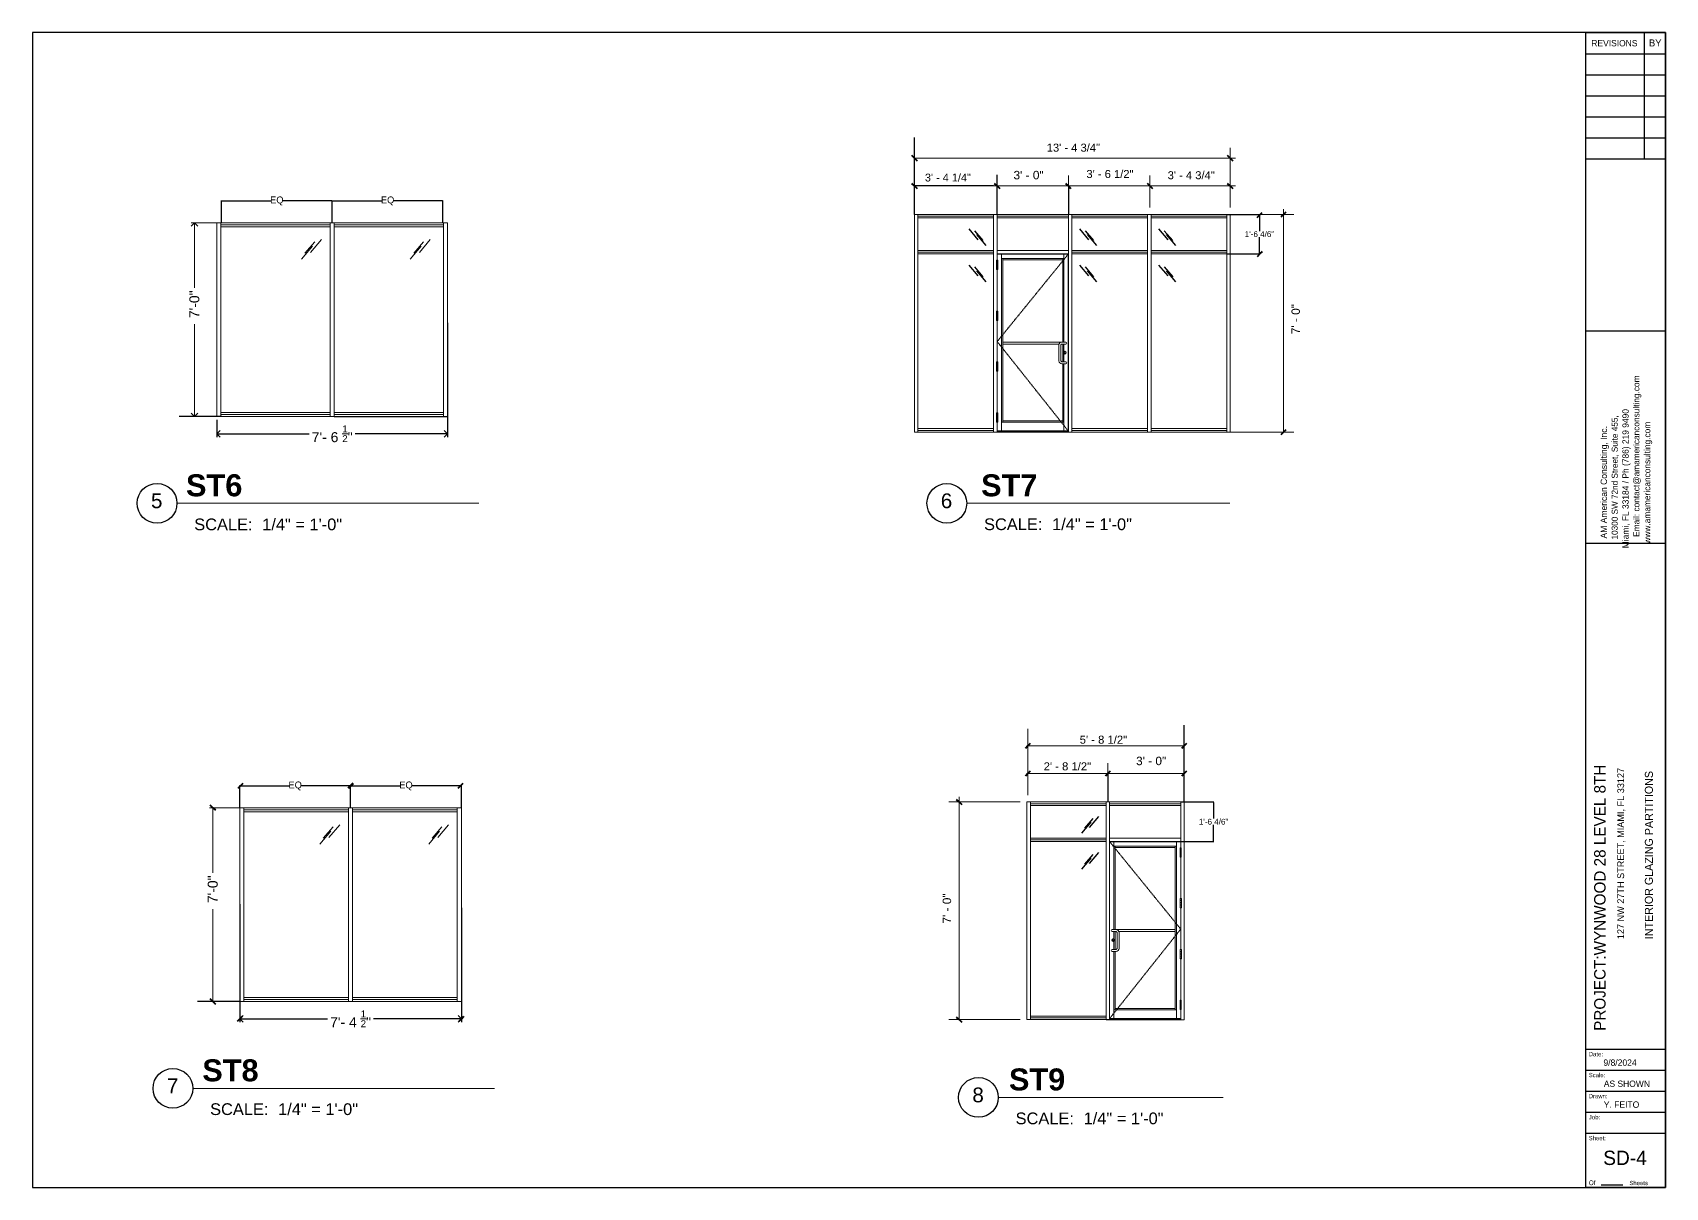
# Model space of a CAD drawing. Header units: inches. Extents: x -6061 to 13621, y -296 to 7483.
# Drawn here: x 4889 to 5596, y 4625 to 5125 of the extents above; entities that cross this region are included whole.
import ezdxf

# ---------------------------------------------------------------- set-up
doc = ezdxf.new("R2010")
doc.units = ezdxf.units.IN
doc.header["$MEASUREMENT"] = 0
doc.linetypes.add('HIDDEN', pattern=[0.375, 0.25, -0.125])
doc.layers.get('0').update_dxf_attribs({"linetype": 'CONTINUOUS'})
doc.layers.get('Defpoints').update_dxf_attribs({"color": 6, "linetype": 'CONTINUOUS', "lineweight": 15})
doc.styles.add('Arial$001H0', font='arial.ttf')
doc.styles.add('Arial$101H0', font='arialbd.ttf')
doc.styles.add('CIDFont+F1$001H0', font='')
doc.styles.add('CIDFont+F2$001H0', font='')
doc.styles.add('stylus', font='arial.ttf')
doc.styles.get('CIDFont+F1$001H0').set_extended_font_data('CIDFont+F1')
doc.styles.get('CIDFont+F2$001H0').set_extended_font_data('CIDFont+F2')
doc.dimstyles.new('_AA -Arch$0', dxfattribs={"dimtxt": 0.08, "dimasz": 0.1, "dimexe": 0.05, "dimexo": 0.1, "dimgap": 0.03, "dimtad": 1, "dimdec": 4, "dimzin": 3, "dimdsep": 46, "dimlunit": 5, "dimtxsty": 'stylus', "dimblk": 'ARCHTICK', "dimcen": 0.084, "dimclrd": 256, "dimclre": 256, "dimclrt": 7, "dimazin": 2, "dimtfac": 0.9, "dimtdec": 4, "dimtmove": 0, "dimatfit": 2, "dimfxl": 0.8, "dimfrac": 1, "dimtzin": 11, "dimarcsym": 0})
doc.dimstyles.get("Standard").update_dxf_attribs({"dimtxt": 0.18, "dimasz": 0.18, "dimexe": 0.18, "dimexo": 0.0625, "dimgap": 0.0625, "dimtad": 0, "dimtih": 1, "dimtoh": 1, "dimdec": 4, "dimzin": 0, "dimdsep": 46, "dimtxsty": 'Standard', "dimcen": 0.09, "dimadec": 0, "dimazin": 0, "dimtfac": 1, "dimtdec": 4, "dimtofl": 0, "dimtmove": 0, "dimatfit": 3, "dimfxl": 1, "dimtolj": 1, "dimtzin": 0, "dimlwd": -1, "dimlwe": -1, "dimarcsym": 0})

# ---------------------------------------------------------------- blocks, each defined once
blk = doc.blocks.new('_Open90')
at = {"color": 0, "linetype": 'ByBlock', "lineweight": -2}
for p, q in [((0, 0), (-1, 0)), ((-0.5, 0.5), (0, 0)), ((0, 0), (-0.5, -0.5))]:
    blk.add_line(p, q, dxfattribs=at)
blk = doc.blocks.new('*D72')
at = {"linetype": 'ByBlock', "lineweight": -2, "transparency": 16777216}
for p, q in [((4978.56, 4747.78), (4978.56, 4696.67)), ((5074.56, 4746.17), (5074.56, 4696.67)), ((4981.44, 4698.11), (5016.62, 4698.11)), ((5071.68, 4698.11), (5036.51, 4698.11))]:
    blk.add_line(p, q, dxfattribs=at)
at = {"layer": 'Defpoints', "color": 0, "transparency": 16777216}
for p in [(4978.56, 4749.22), (5074.56, 4747.61), (5074.56, 4698.11)]:
    blk.add_point(p, dxfattribs=at)
at = {"lineweight": -2, "transparency": 16777216, "xscale": 2.88, "yscale": 2.88, "zscale": 2.88, "rotation": 180}
blk.add_blockref('_Open90', (4978.56, 4698.11), dxfattribs=at)
at = {"lineweight": -2, "transparency": 16777216, "xscale": 2.88, "yscale": 2.88, "zscale": 2.88}
blk.add_blockref('_Open90', (5074.56, 4698.11), dxfattribs=at)
at = {"color": 7, "lineweight": 5, "transparency": 16777216, "insert": (5026.56, 4698.11), "char_height": 4.32, "attachment_point": 5, "style": 'stylus'}
blk.add_mtext('7\'- 4 {\\H0.7x;\\S1/2;}"', dxfattribs=at)
blk = doc.blocks.new('_CLOSEDFILLED')
at = {"color": 0, "lineweight": -2, "true_color": 0x000000}
blk.add_line((-1, 0), (-2, 0), dxfattribs=at)
blk.add_solid([(-1, 0.2), (0, 0), (-1, 0.2), (-1, -0.2)], dxfattribs=at)
blk = doc.blocks.new('*D67')
at = {"color": 0, "transparency": 16777216}
for p, q in [((4978.56, 4789.68), (4978.56, 4799.24)), ((4978.74, 4799.06), (5000, 4799.06)), ((5026.38, 4799.06), (5005.13, 4799.06)), ((5026.56, 4789.68), (5026.56, 4799.24))]:
    blk.add_line(p, q, dxfattribs=at)
at = {"layer": 'Defpoints', "color": 0, "transparency": 16777216}
for p in [(5026.56, 4799.06), (4978.56, 4789.61), (5026.56, 4789.61)]:
    blk.add_point(p, dxfattribs=at)
at = {"color": 0, "transparency": 16777216, "xscale": 0.18, "yscale": 0.18, "zscale": 0.18, "rotation": 180}
blk.add_blockref('_CLOSEDFILLED', (4978.56, 4799.06), dxfattribs=at)
at = {"color": 0, "transparency": 16777216, "xscale": 0.18, "yscale": 0.18, "zscale": 0.18}
blk.add_blockref('_CLOSEDFILLED', (5026.56, 4799.06), dxfattribs=at)
at = {"color": 0, "lineweight": 5, "transparency": 16777216, "insert": (5002.56, 4799.06), "char_height": 3, "attachment_point": 5}
blk.add_mtext('EQ', dxfattribs=at)
blk = doc.blocks.new('*D68')
at = {"color": 0, "transparency": 16777216}
for p, q in [((5026.56, 4789.68), (5026.56, 4799.24)), ((5026.74, 4799.06), (5048, 4799.06)), ((5074.38, 4799.06), (5053.13, 4799.06)), ((5074.56, 4789.68), (5074.56, 4799.24))]:
    blk.add_line(p, q, dxfattribs=at)
at = {"layer": 'Defpoints', "color": 0, "transparency": 16777216}
for p in [(5074.56, 4799.06), (5026.56, 4789.61), (5074.56, 4789.61)]:
    blk.add_point(p, dxfattribs=at)
at = {"color": 0, "transparency": 16777216, "xscale": 0.18, "yscale": 0.18, "zscale": 0.18, "rotation": 180}
blk.add_blockref('_CLOSEDFILLED', (5026.56, 4799.06), dxfattribs=at)
at = {"color": 0, "transparency": 16777216, "xscale": 0.18, "yscale": 0.18, "zscale": 0.18}
blk.add_blockref('_CLOSEDFILLED', (5074.56, 4799.06), dxfattribs=at)
at = {"color": 0, "lineweight": 5, "transparency": 16777216, "insert": (5050.56, 4799.06), "char_height": 3, "attachment_point": 5}
blk.add_mtext('EQ', dxfattribs=at)
blk = doc.blocks.new('*D73')
at = {"linetype": 'ByBlock', "lineweight": -2, "transparency": 16777216}
for p, q in [((5068.6, 4999.69), (5068.6, 4950.19)), ((4968.6, 4957.68), (4968.6, 4950.19)), ((4971.48, 4951.63), (5008.66, 4951.63)), ((5065.72, 4951.63), (5028.55, 4951.63))]:
    blk.add_line(p, q, dxfattribs=at)
at = {"layer": 'Defpoints', "color": 0, "transparency": 16777216}
for p in [(5068.6, 5001.13), (4968.6, 4959.12), (5068.6, 4951.63)]:
    blk.add_point(p, dxfattribs=at)
at = {"lineweight": -2, "transparency": 16777216, "xscale": 2.88, "yscale": 2.88, "zscale": 2.88, "rotation": 180}
blk.add_blockref('_Open90', (4968.6, 4951.63), dxfattribs=at)
at = {"lineweight": -2, "transparency": 16777216, "xscale": 2.88, "yscale": 2.88, "zscale": 2.88}
blk.add_blockref('_Open90', (5068.6, 4951.63), dxfattribs=at)
at = {"color": 7, "lineweight": 5, "transparency": 16777216, "insert": (5018.6, 4951.63), "char_height": 4.32, "attachment_point": 5, "style": 'stylus'}
blk.add_mtext('7\'- 6 {\\H0.7x;\\S1/2;}"', dxfattribs=at)
blk = doc.blocks.new('*D69')
at = {"color": 0, "transparency": 16777216}
for p, q in [((4970.6, 5043.2), (4970.6, 5052.76)), ((4970.78, 5052.58), (4992.04, 5052.58)), ((5018.42, 5052.58), (4997.17, 5052.58)), ((5018.6, 5043.2), (5018.6, 5052.76))]:
    blk.add_line(p, q, dxfattribs=at)
at = {"layer": 'Defpoints', "color": 0, "transparency": 16777216}
for p in [(5018.6, 5052.58), (4970.6, 5043.13), (5018.6, 5043.13)]:
    blk.add_point(p, dxfattribs=at)
at = {"color": 0, "transparency": 16777216, "xscale": 0.18, "yscale": 0.18, "zscale": 0.18, "rotation": 180}
blk.add_blockref('_CLOSEDFILLED', (4970.6, 5052.58), dxfattribs=at)
at = {"color": 0, "transparency": 16777216, "xscale": 0.18, "yscale": 0.18, "zscale": 0.18}
blk.add_blockref('_CLOSEDFILLED', (5018.6, 5052.58), dxfattribs=at)
at = {"color": 0, "lineweight": 5, "transparency": 16777216, "insert": (4994.6, 5052.58), "char_height": 3, "attachment_point": 5}
blk.add_mtext('EQ', dxfattribs=at)
blk = doc.blocks.new('*D70')
at = {"color": 0, "transparency": 16777216}
for p, q in [((5018.6, 5043.2), (5018.6, 5052.76)), ((5018.78, 5052.58), (5040.04, 5052.58)), ((5066.42, 5052.58), (5045.17, 5052.58)), ((5066.6, 5043.2), (5066.6, 5052.76))]:
    blk.add_line(p, q, dxfattribs=at)
at = {"layer": 'Defpoints', "color": 0, "transparency": 16777216}
for p in [(5066.6, 5052.58), (5018.6, 5043.13), (5066.6, 5043.13)]:
    blk.add_point(p, dxfattribs=at)
at = {"color": 0, "transparency": 16777216, "xscale": 0.18, "yscale": 0.18, "zscale": 0.18, "rotation": 180}
blk.add_blockref('_CLOSEDFILLED', (5018.6, 5052.58), dxfattribs=at)
at = {"color": 0, "transparency": 16777216, "xscale": 0.18, "yscale": 0.18, "zscale": 0.18}
blk.add_blockref('_CLOSEDFILLED', (5066.6, 5052.58), dxfattribs=at)
at = {"color": 0, "lineweight": 5, "transparency": 16777216, "insert": (5042.6, 5052.58), "char_height": 3, "attachment_point": 5}
blk.add_mtext('EQ', dxfattribs=at)
blk = doc.blocks.new('*U51')
at = {"lineweight": 5}
for p, q in [((22993.25, -3884.44), (23032.75, -3884.44)), ((22993.25, -3884.44), (22993.25, -3994.44)), ((22995, -3884.44), (22995, -3994.44)), ((22995, -3886.19), (23031, -3886.19)), ((22995, -3904.44), (23031, -3904.44)), ((22997.82, -3906.76), (22997.82, -3948.94)), ((23031.25, -3907.59), (23030.65, -3907.59)), ((23031.25, -3907.59), (23031.25, -3912.29)), ((23031.29, -3933.27), (23030.69, -3933.27)), ((23031.29, -3933.27), (23031.29, -3937.97)), ((23031.29, -3958.95), (23030.69, -3958.95)), ((23031.29, -3958.95), (23031.29, -3963.65)), ((23031.25, -3984.63), (23030.65, -3984.63)), ((23031.25, -3984.63), (23031.25, -3989.33)), ((23032.75, -3994.44), (22993.25, -3994.44)), ((23031, -3993.94), (22995, -3993.94))]:
    blk.add_line(p, q, dxfattribs=at)
at = {"lineweight": 5, "extrusion": (0, 1, 0)}
for p, q in [((23031, -3907.59), (23031, -3884.44)), ((23032.75, -3994.44), (23032.75, -3884.44)), ((22995.04, -3993.86), (22995.04, -3904.51)), ((22995.04, -3904.51), (23030.96, -3904.51)), ((22997.22, -3948.94), (22997.22, -3904.56)), ((22997.22, -3906.76), (23028.78, -3906.76)), ((22997.82, -3907.39), (23028.18, -3907.39)), ((23028.18, -3989.43), (23028.18, -3906.76)), ((23028.78, -3993.86), (23028.78, -3904.51)), ((23030.65, -3907.69), (23031.25, -3907.69)), ((23030.65, -3908.59), (23031.25, -3908.59)), ((23030.96, -3907.59), (23030.96, -3904.51)), ((23031.25, -3909.49), (23030.65, -3909.49)), ((23031.25, -3910.39), (23030.65, -3910.39)), ((23031.25, -3911.29), (23030.65, -3911.29)), ((23030.65, -3912.19), (23031.25, -3912.19)), ((23030.96, -3933.27), (23030.96, -3912.29)), ((23031, -3933.27), (23031, -3912.29)), ((23030.69, -3933.37), (23031.29, -3933.37)), ((23030.69, -3934.27), (23031.29, -3934.27)), ((23031.29, -3935.17), (23030.69, -3935.17)), ((23031.29, -3936.07), (23030.69, -3936.07)), ((23031.29, -3936.97), (23030.69, -3936.97)), ((23030.69, -3937.87), (23031.29, -3937.87)), ((23030.96, -3958.95), (23030.96, -3937.97)), ((23031, -3958.95), (23031, -3937.97)), ((22997.22, -3953.8), (22997.22, -3949.94)), ((22997.82, -3958.94), (22997.82, -3949.94)), ((22997.22, -3958.94), (22997.22, -3954.8)), ((22997.22, -3993.86), (22997.22, -3959.94)), ((22997.82, -3989.43), (22997.82, -3959.94)), ((23030.69, -3959.05), (23031.29, -3959.05)), ((23030.69, -3959.95), (23031.29, -3959.95)), ((23031.29, -3960.85), (23030.69, -3960.85)), ((23031.29, -3961.75), (23030.69, -3961.75)), ((23031.29, -3962.65), (23030.69, -3962.65)), ((23030.69, -3963.55), (23031.29, -3963.55)), ((23030.96, -3984.63), (23030.96, -3963.65)), ((23031, -3984.63), (23031, -3963.65)), ((22997.22, -3989.43), (23028.78, -3989.43)), ((22997.82, -3988.8), (23028.18, -3988.8)), ((23025.71, -3989.37), (23025.71, -3989.37)), ((23030.65, -3984.73), (23031.25, -3984.73)), ((23031.25, -3985.63), (23030.65, -3985.63)), ((23031.25, -3986.53), (23030.65, -3986.53)), ((23031.25, -3987.43), (23030.65, -3987.43)), ((23030.65, -3988.33), (23031.25, -3988.33)), ((23030.65, -3989.23), (23031.25, -3989.23)), ((23030.96, -3993.86), (23030.96, -3989.33)), ((23031, -3994.44), (23031, -3989.33)), ((22995.04, -3993.86), (23030.96, -3993.86))]:
    blk.add_line(p, q, dxfattribs=at)
at = {"color": 8, "lineweight": 5}
blk.add_line((23031, -3885.31), (22995, -3885.31), dxfattribs=at)
at = {"lineweight": 5, "ltscale": 0.5}
blk.add_line((22995, -3902.69), (23031, -3902.69), dxfattribs=at)
at = {"color": 251, "linetype": 'HIDDEN', "lineweight": 5, "true_color": 0x636466}
for q in [(22995.04, -3904.51), (22995.04, -3993.86)]:
    blk.add_line((23030.96, -3948.67), q, dxfattribs=at)
at = {"color": 1, "lineweight": 5}
for p, q in [((22998.29, -3948.94), (23028.18, -3948.94)), ((22999.7, -3949.94), (23028.18, -3949.94))]:
    blk.add_line(p, q, dxfattribs=at)
at = {"lineweight": 5}
for points in [[(23031.25, -3912.29), (23030.65, -3912.29), (23030.65, -3907.59)], [(23031.29, -3937.97), (23030.69, -3937.97), (23030.69, -3933.27)], [(23031.29, -3963.65), (23030.69, -3963.65), (23030.69, -3958.95)], [(23031.25, -3989.33), (23030.65, -3989.33), (23030.65, -3984.63)]]:
    blk.add_lwpolyline(points, dxfattribs=at)
at = {"color": 1, "lineweight": 5}
blk.add_lwpolyline([(22998.29, -3948.94), (22996.29, -3948.94, 1), (22996.29, -3949.94), (22998.29, -3949.94, -0.414214), (22998.79, -3950.44), (22998.79, -3958.44), (22998.29, -3958.94), (22996.29, -3958.94, 1), (22996.29, -3959.94), (22998.29, -3959.94, 0.414214), (22999.79, -3958.44), (22999.79, -3950.44, 0.414214)], format="xyb", close=True, dxfattribs=at)
at = {"lineweight": 5}
blk.add_polyline3d([(22997.36, -3954.35, 0), (22997.31, -3954.35, 0), (22997.31, -3954.64, 0), (22997.36, -3954.64, 0)], close=True, dxfattribs=at)
for centre, radius in [((22996.76, -3954.3), 0.682), ((22996.76, -3954.3), 0.635), ((22996.76, -3954.52), 0.218)]:
    blk.add_circle(centre, radius, dxfattribs=at)
for centre, start, end in [((22996.75, -3954.54), 104.39871, 255.60129), ((22997.33, -3954.54), 284.39871, 75.60129)]:
    blk.add_arc(centre, 0.0919, start, end, dxfattribs=at)
blk = doc.blocks.new('*D80')
at = {"color": 0, "transparency": 16777216}
for p, q in [((5406.27, 5046.73), (5420.57, 5046.73)), ((5420.39, 5046.55), (5420.39, 5039.51)), ((5420.39, 5029.75), (5420.39, 5036.8)), ((5406.27, 5029.57), (5420.57, 5029.57))]:
    blk.add_line(p, q, dxfattribs=at)
at = {"layer": 'Defpoints', "color": 0, "transparency": 16777216}
for p in [(5406.21, 5046.73), (5420.39, 5046.73), (5406.21, 5029.57)]:
    blk.add_point(p, dxfattribs=at)
at = {"color": 0, "transparency": 16777216, "xscale": 0.18, "yscale": 0.18, "zscale": 0.18}
for p, rotation in [((5420.39, 5046.73), 90), ((5420.39, 5029.57), 270)]:
    blk.add_blockref('_CLOSEDFILLED', p, dxfattribs=dict(at, rotation=rotation))
at = {"color": 0, "transparency": 16777216, "insert": (5420.39, 5038.15), "char_height": 2.5, "attachment_point": 5, "style": 'Arial$001H0'}
blk.add_mtext('1\'-6 4/6"', dxfattribs=at)
blk = doc.blocks.new('*D81')
at = {"color": 0, "transparency": 16777216}
for p, q in [((5386.38, 4792.12), (5400.68, 4792.12)), ((5400.5, 4791.94), (5400.5, 4784.89)), ((5400.5, 4775.14), (5400.5, 4782.18)), ((5386.38, 4774.96), (5400.68, 4774.96))]:
    blk.add_line(p, q, dxfattribs=at)
at = {"layer": 'Defpoints', "color": 0, "transparency": 16777216}
for p in [(5386.31, 4792.12), (5400.5, 4792.12), (5386.31, 4774.96)]:
    blk.add_point(p, dxfattribs=at)
at = {"color": 0, "transparency": 16777216, "xscale": 0.18, "yscale": 0.18, "zscale": 0.18}
for p, rotation in [((5400.5, 4792.12), 90), ((5400.5, 4774.96), 270)]:
    blk.add_blockref('_CLOSEDFILLED', p, dxfattribs=dict(at, rotation=rotation))
at = {"color": 0, "transparency": 16777216, "insert": (5400.5, 4783.54), "char_height": 2.5, "attachment_point": 5, "style": 'Arial$001H0'}
blk.add_mtext('1\'-6 4/6"', dxfattribs=at)

msp = doc.modelspace()

# ---------------------------------------------------------------- linework, layer by layer
at = {"color": 7, "linetype": 'Continuous', "lineweight": 25, "true_color": 0x000007}
for p, q in [((5561.62757, 5125.49109), (5596.25808, 5125.49109)), ((5561.62757, 5125.49106), (5561.62757, 4625.09609)), ((5587.12388, 5125.49106), (5587.12388, 5070.84477)), ((5561.62757, 5116.35689), (5596.25808, 5116.35689)), ((5561.62757, 5107.2227), (5596.25808, 5107.2227)), ((5561.62757, 5098.16793), (5596.25808, 5098.16793)), ((5561.62757, 5089.03374), (5596.25808, 5089.03374)), ((5561.62757, 5079.97897), (5596.25808, 5079.97897)), ((5561.62757, 5070.84477), (5596.25808, 5070.84477)), ((5561.62757, 4996.2621), (5596.25808, 4996.2621)), ((5561.62757, 4996.2621), (5596.25808, 4996.2621)), ((5561.62757, 4904.20531), (5596.25808, 4904.20531)), ((5596.25808, 4684.82578), (5561.62757, 4684.82578)), ((5596.25808, 4675.69159), (5561.62757, 4675.69159)), ((5596.25808, 4666.63682), (5561.62757, 4666.63682)), ((5596.25808, 4657.50263), (5561.62757, 4657.50263)), ((5596.25808, 4648.44786), (5561.62757, 4648.44786)), ((5568.45836, 4626.12865), (5577.83084, 4626.12865))]:
    msp.add_line(p, q, dxfattribs=at)
for p, q in [((5270.89671, 5065.25722), (5270.89671, 5079.99392)), ((5270.89671, 5046.72898), (5270.89671, 5065.25722)), ((5305.20656, 5059.06291), (5270.89671, 5059.06291)), ((5306.70762, 5046.72897), (5306.70762, 5063.92093)), ((5337.58648, 5059.06291), (5337.58648, 5046.72897)), ((4970.60407, 4959.11884), (4952.29471, 4959.11884)), ((5019.47903, 4959.11881), (5068.60401, 4959.11879)), ((5387.81396, 4810.64345), (5387.81396, 4825.38015)), ((5354.75175, 4804.44915), (5354.75175, 4792.11521)), ((5387.81396, 4792.11521), (5387.81396, 4810.64345)), ((4978.56456, 4705.59774), (4960.25519, 4705.59774))]:
    msp.add_line(p, q)
at = {"color": 7, "linetype": 'Continuous', "lineweight": 9, "true_color": 0x000007}
for p, q in [((5407.70722, 5071.07649), (5407.70722, 5075.56155)), ((5409.94975, 5071.07649), (5270.89673, 5071.07649)), ((5407.70722, 5071.07649), (5407.70722, 5049.69232)), ((5340.51129, 5059.06291), (5305.20656, 5059.06291)), ((5372.94794, 5059.06291), (5336.02622, 5059.06291)), ((5337.58648, 5059.06291), (5337.58648, 5063.54798)), ((5337.58648, 5059.06291), (5337.58648, 5063.54798)), ((5372.94794, 5059.06291), (5372.94794, 5063.54798)), ((5372.94794, 5059.06291), (5372.94794, 5049.69232)), ((5409.94975, 5059.06291), (5372.94794, 5059.06291)), ((5407.70722, 5059.06291), (5407.70722, 5063.54798)), ((5407.70722, 5059.06291), (5407.70722, 5049.69232)), ((5430.77328, 5046.72897), (5407.70722, 5046.72897)), ((5430.77328, 5048.97151), (5430.77328, 4952.38237)), ((5430.77328, 5046.72897), (5435.33844, 5046.72897)), ((5430.77328, 4952.37691), (5407.70722, 4952.37691)), ((5430.77328, 4952.37691), (5435.33844, 4952.37691)), ((4951.3072, 4921.52333), (5082.09499, 4921.52333)), ((5293.53815, 4921.52333), (5407.59875, 4921.52333)), ((5320.07257, 4804.44915), (5320.07257, 4823.83642)), ((5320.07257, 4804.44915), (5320.07257, 4795.07856)), ((5320.07257, 4804.44915), (5356.99429, 4804.44915)), ((5352.50922, 4804.44915), (5387.81396, 4804.44915)), ((5354.75175, 4804.44915), (5354.75175, 4808.93421)), ((5354.75175, 4804.44915), (5354.75175, 4808.93421)), ((5290.22992, 4792.11522), (5285.74485, 4792.11522)), ((5290.22992, 4794.35775), (5290.22992, 4697.76314)), ((5290.22992, 4792.11522), (5316.65979, 4792.11522)), ((5290.22992, 4697.76314), (5285.74485, 4697.76314)), ((5290.22992, 4697.76314), (5316.65979, 4697.76314)), ((4958.19448, 4668.00222), (5088.98226, 4668.00222)), ((5307.22104, 4664.05697), (5404.66194, 4664.05697))]:
    msp.add_line(p, q, dxfattribs=at)
at = {"color": 7, "linetype": 'Continuous', "lineweight": 40, "true_color": 0x000007}
for p, q in [((5270.89671, 5071.0765), (5269.77545, 5072.19776)), ((5270.89671, 5071.0765), (5272.01798, 5069.95523)), ((5407.70722, 5071.07649), (5406.58595, 5072.19775)), ((5407.70722, 5071.07649), (5408.82849, 5069.95522)), ((5270.89671, 5059.06291), (5269.77545, 5060.18418)), ((5270.89671, 5059.06291), (5272.01798, 5057.94164)), ((5306.70762, 5059.06291), (5305.58635, 5060.18418)), ((5306.70762, 5059.06291), (5305.58635, 5060.18418)), ((5306.70762, 5059.06291), (5305.58635, 5060.18418)), ((5306.70762, 5059.06291), (5307.82889, 5057.94164)), ((5306.70762, 5059.06291), (5307.82889, 5057.94164)), ((5306.70762, 5059.06291), (5307.82889, 5057.94164)), ((5337.58648, 5059.06291), (5336.46521, 5060.18418)), ((5337.58648, 5059.06291), (5336.46521, 5060.18418)), ((5337.58648, 5059.06291), (5338.70774, 5057.94164)), ((5337.58648, 5059.06291), (5338.70774, 5057.94164)), ((5372.94794, 5059.06291), (5371.82668, 5060.18418)), ((5372.94794, 5059.06291), (5374.06921, 5057.94164)), ((5407.70722, 5059.06291), (5406.58595, 5060.18418)), ((5407.70722, 5059.06291), (5408.82849, 5057.94164)), ((5420.38858, 5046.36897), (5419.26731, 5045.24771)), ((5420.38858, 5046.36897), (5421.50985, 5047.49024)), ((5430.77328, 5046.72897), (5429.65201, 5045.60771)), ((5430.77328, 5046.72897), (5431.89455, 5047.85024)), ((5420.56858, 5029.57403), (5421.68985, 5030.6953)), ((5420.56858, 5029.57403), (5419.44731, 5028.37267)), ((5430.77328, 4952.37691), (5429.65201, 4951.17555)), ((5430.77328, 4952.37691), (5431.89455, 4953.49817)), ((5320.07257, 4816.46272), (5318.9513, 4815.34145)), ((5320.07257, 4816.46272), (5321.19384, 4817.58399)), ((5387.81396, 4816.46272), (5386.69269, 4815.34145)), ((5387.81396, 4816.46272), (5388.93522, 4817.58399)), ((5320.07257, 4804.44915), (5318.9513, 4803.32788)), ((5320.07257, 4804.44915), (5321.19384, 4805.57041)), ((5354.75175, 4804.44915), (5353.63049, 4803.32788)), ((5354.75175, 4804.44915), (5353.63049, 4803.32788)), ((5354.75175, 4804.44915), (5355.87302, 4805.57041)), ((5354.75175, 4804.44915), (5355.87302, 4805.57041)), ((5387.81396, 4804.44915), (5386.69269, 4803.32788)), ((5387.81396, 4804.44915), (5388.93522, 4805.57041)), ((4978.92456, 4799.06169), (4977.80329, 4797.94042)), ((4978.92456, 4799.06169), (4980.04582, 4800.18296)), ((5026.56456, 4799.24168), (5025.44329, 4798.12041)), ((5026.74456, 4799.03168), (5025.62329, 4797.91041)), ((5026.56456, 4799.24168), (5027.68582, 4800.36294)), ((5026.74456, 4799.03168), (5027.86582, 4800.15294)), ((5074.20456, 4799.06168), (5073.08329, 4797.94041)), ((5074.20456, 4799.06168), (5075.32582, 4800.18294)), ((4966.86011, 4789.61229), (4965.73885, 4790.73356)), ((4966.86011, 4789.61229), (4967.98138, 4788.49102)), ((5290.22992, 4792.11522), (5289.10866, 4793.23649)), ((5290.22992, 4792.11522), (5291.35119, 4790.99395)), ((4966.86011, 4705.60496), (4965.73885, 4706.72623)), ((4966.86011, 4705.60496), (4967.98138, 4704.48369)), ((4978.56456, 4698.10934), (4977.44329, 4696.98807)), ((4978.56456, 4698.10934), (4979.68583, 4699.23061)), ((5074.56452, 4698.10934), (5073.44325, 4696.98807)), ((5074.56452, 4698.10934), (5075.68578, 4699.23061)), ((5290.22992, 4697.76314), (5289.10866, 4698.88441)), ((5290.22992, 4697.76314), (5291.35119, 4696.64187))]:
    msp.add_line(p, q, dxfattribs=at)
at = {"lineweight": 5}
for p, q in [((5270.89672, 5046.72899), (5270.89672, 4952.37691)), ((5305.20656, 5045.22789), (5272.39777, 5045.22789)), ((5371.89632, 5045.22789), (5339.08753, 5045.22789)), ((5371.89632, 5046.72899), (5371.89632, 4952.37691)), ((5406.20616, 5045.22789), (5373.39738, 5045.22789)), ((5066.85407, 5043.1334), (4957.45963, 5043.1334)), ((4958.89963, 5040.2534), (4958.89963, 5014.93402)), ((4968.60407, 5043.13374), (4968.60407, 4959.11884)), ((4968.60407, 5043.1334), (5068.60406, 5043.13371)), ((4970.35407, 5043.13374), (4970.35407, 4959.11884)), ((5017.7291, 5042.25874), (4970.35407, 5042.25874)), ((4970.35407, 5041.38371), (5017.7291, 5041.38371)), ((5066.85407, 5042.25871), (5019.47905, 5042.25872)), ((5019.47905, 5041.38368), (5066.85407, 5041.38368)), ((4958.89963, 4962.00607), (4958.89963, 4999.21567)), ((4970.35407, 4960.86885), (5017.7291, 4960.86884)), ((5017.7291, 4959.99381), (4970.35407, 4959.99382)), ((5019.47904, 4960.86882), (5066.85407, 4960.86882)), ((5066.85407, 4959.99379), (5019.47904, 4959.99379)), ((4958.89963, 4959.12607), (4957.45963, 4959.12607)), ((4970.35407, 4959.11884), (5019.47903, 4959.11881)), ((5305.20656, 4953.87797), (5272.39777, 4953.87797)), ((5305.20656, 4952.37691), (5272.39777, 4952.37691)), ((5371.89632, 4953.87797), (5339.08753, 4953.87797)), ((5371.89632, 4952.37691), (5339.08753, 4952.37691)), ((5406.20616, 4953.87797), (5373.39738, 4953.87797)), ((5406.20616, 4952.37691), (5373.39738, 4952.37691)), ((5074.56456, 4789.61229), (4965.42011, 4789.61229)), ((4966.86011, 4789.61229), (4966.86011, 4761.41291)), ((4978.56456, 4789.61264), (4978.56456, 4708.82274)), ((4978.56456, 4789.61264), (5074.56456, 4789.6126)), ((4980.31456, 4789.61263), (4980.31456, 4705.59773)), ((5321.12419, 4792.11522), (5321.12419, 4697.76314)), ((5321.12419, 4790.61412), (5353.93298, 4790.61412)), ((5025.68958, 4788.73763), (4980.31456, 4788.73764)), ((4980.31456, 4787.8626), (5025.68958, 4787.8626)), ((5072.81456, 4788.7376), (5027.43953, 4788.73761)), ((5027.43953, 4787.86258), (5072.81456, 4787.86257)), ((4966.86011, 4705.60496), (4966.86011, 4745.69456)), ((4966.86011, 4705.60496), (4965.42011, 4705.60496)), ((4978.56456, 4705.59774), (5074.56449, 4705.59768)), ((4980.31456, 4707.34774), (5025.68958, 4707.34774)), ((5025.68958, 4706.47271), (4980.31456, 4706.47271)), ((5027.43952, 4707.34771), (5072.81455, 4707.34771)), ((5072.81455, 4706.47268), (5027.43952, 4706.47268)), ((5321.12419, 4699.2642), (5353.93298, 4699.2642)), ((5321.12419, 4697.76314), (5353.93298, 4697.76314))]:
    msp.add_line(p, q, dxfattribs=at)
at = {"lineweight": 5, "ltscale": 0.5}
for p, q in [((5305.20656, 5046.72897), (5272.39777, 5046.72897)), ((5371.89632, 5046.72897), (5339.08753, 5046.72897)), ((5406.20616, 5046.72897), (5373.39738, 5046.72897)), ((5321.12419, 4792.11521), (5353.93298, 4792.11521))]:
    msp.add_line(p, q, dxfattribs=at)
at = {"color": 8, "lineweight": 5}
for p, q in [((5272.39777, 5045.97845), (5305.20656, 5045.97845)), ((5339.08753, 5045.97844), (5371.89632, 5045.97844)), ((5373.39738, 5045.97845), (5406.20616, 5045.97845)), ((5272.39777, 5030.32456), (5305.20656, 5030.32457)), ((5339.08754, 5030.32456), (5371.89632, 5030.32457)), ((5373.39738, 5030.32456), (5406.20616, 5030.32457)), ((5272.39777, 4953.12741), (5305.20656, 4953.12741)), ((5339.08753, 4953.12741), (5371.89632, 4953.12741)), ((5373.39738, 4953.12741), (5406.20616, 4953.12741)), ((5353.93298, 4791.36468), (5321.12419, 4791.36468)), ((5353.93298, 4775.71079), (5321.12419, 4775.7108)), ((5353.93298, 4698.51365), (5321.12419, 4698.51365))]:
    msp.add_line(p, q, dxfattribs=at)
at = {"lineweight": 5, "extrusion": (0, 1, 0)}
for p, q in [((5017.7291, 4959.11882), (5017.7291, 5043.13373)), ((5019.47903, 4959.11881), (5019.47908, 5043.13373)), ((5066.85407, 4959.11879), (5066.85407, 5043.13371)), ((5068.60401, 4959.11879), (5068.60406, 5043.13371)), ((5025.68958, 4705.59771), (5025.68958, 4789.61262)), ((5027.43952, 4705.59771), (5027.43957, 4789.61262)), ((5072.81456, 4705.59768), (5072.81456, 4789.6126)), ((5074.56449, 4705.59768), (5074.56454, 4789.6126))]:
    msp.add_line(p, q, dxfattribs=at)
at = {"color": 7, "linetype": 'Continuous', "lineweight": 9}
msp.add_line((5320.07257, 4816.46272), (5387.81396, 4816.46272), dxfattribs=at)
msp.add_lwpolyline([(4888.80308, 4625.09609), (5596.25808, 4625.09609), (5596.25808, 5125.49109), (4888.80308, 5125.49109)], close=True)
at = {"color": 7, "linetype": 'Continuous', "lineweight": 25, "true_color": 0x000007}
for points in [[(5596.25808, 5125.49106), (5596.25808, 4625.09609), (5561.62757, 4625.09609)], [(5596.25808, 4625.09609), (5596.25808, 5125.49106), (5587.12388, 5125.49106)]]:
    msp.add_lwpolyline(points, dxfattribs=at)
at = {"lineweight": 5}
for points in [[(5270.89671, 4952.37691), (5272.39777, 4952.37691), (5272.39777, 5046.72897), (5270.89671, 5046.72897)], [(5305.20656, 4952.37691), (5306.70761, 4952.37691), (5306.70761, 5046.72897), (5305.20656, 5046.72897)], [(5337.58648, 4952.3769), (5339.08753, 4952.3769), (5339.08753, 5046.72897), (5337.58648, 5046.72897)], [(5371.89632, 4952.37691), (5373.39738, 4952.37691), (5373.39738, 5046.72897), (5371.89632, 5046.72897)], [(5406.20616, 4952.37691), (5407.70722, 4952.37691), (5407.70722, 5046.72897), (5406.20616, 5046.72897)], [(5272.39777, 5031.07509), (5305.20656, 5031.07509), (5305.20656, 5029.57403), (5272.39777, 5029.57403)], [(5339.08754, 5031.07509), (5371.89632, 5031.07509), (5371.89632, 5029.57403), (5339.08754, 5029.57403)], [(5373.39738, 5031.07509), (5406.20616, 5031.07509), (5406.20616, 5029.57403), (5373.39738, 5029.57403)], [(5321.12419, 4697.76314), (5319.62314, 4697.76314), (5319.62314, 4792.11521), (5321.12419, 4792.11521)], [(5355.43403, 4697.76314), (5353.93298, 4697.76314), (5353.93298, 4792.11521), (5355.43403, 4792.11521)], [(5353.93298, 4776.46132), (5321.12419, 4776.46132), (5321.12419, 4774.96026), (5353.93298, 4774.96026)]]:
    msp.add_lwpolyline(points, close=True, dxfattribs=at)
at = {"color": 8, "ltscale": 0.008}
for points in [[(5294.38497, 5040.42099), (5298.39568, 5035.69224)], [(5296.874, 5039.62377), (5300.49745, 5035.35162)], [(5297.71037, 5037.95511), (5301.75517, 5033.18618)], [(5342.35496, 5040.42099), (5346.36567, 5035.69224)], [(5344.84399, 5039.62377), (5348.46744, 5035.35162)], [(5345.68036, 5037.95511), (5349.72516, 5033.18618)], [(5376.6648, 5040.42099), (5380.67552, 5035.69224)], [(5379.15383, 5039.62377), (5382.77728, 5035.35162)], [(5379.99021, 5037.95511), (5384.035, 5033.18618)], [(5294.38497, 5024.76713), (5298.39569, 5020.03838)], [(5296.874, 5023.96991), (5300.49745, 5019.69776)], [(5342.35496, 5024.76713), (5346.36567, 5020.03838)], [(5344.84399, 5023.9699), (5348.46744, 5019.69776)], [(5376.6648, 5024.76713), (5380.67552, 5020.03838)], [(5379.15383, 5023.96991), (5382.77728, 5019.69776)], [(5297.71038, 5022.30125), (5301.75517, 5017.53232)], [(5345.68036, 5022.30125), (5349.72516, 5017.53232)], [(5379.99021, 5022.30125), (5384.035, 5017.53232)], [(5347.34015, 4783.34134), (5343.29535, 4778.57242)], [(5348.17652, 4785.01), (5344.55307, 4780.73785)], [(5350.66555, 4785.80722), (5346.65484, 4781.07847)], [(5348.17652, 4769.35614), (5344.55307, 4765.08399)], [(5350.66555, 4770.15336), (5346.65484, 4765.42461)], [(5347.34015, 4767.68748), (5343.29535, 4762.91855)]]:
    msp.add_lwpolyline(points, dxfattribs=at)
at = {"lineweight": 5}
for points in [[(5010.04287, 5032.90476), (5005.32726, 5027.34493)], [(5011.01796, 5034.85016), (5006.79357, 5029.86949)], [(5013.91979, 5035.7796), (5009.24391, 5030.26661)], [(5057.16785, 5032.90473), (5052.45224, 5027.3449)], [(5058.14293, 5034.85013), (5053.91854, 5029.86946)], [(5061.04476, 5035.77957), (5056.36888, 5030.26658)], [(5018.00336, 4779.38365), (5013.28775, 4773.82382)], [(5018.97844, 4781.32905), (5014.75405, 4776.34838)], [(5021.88027, 4782.25849), (5017.20439, 4776.7455)], [(5065.12833, 4779.38362), (5060.41272, 4773.82379)], [(5066.10341, 4781.32902), (5061.87903, 4776.34836)], [(5069.00525, 4782.25846), (5064.32937, 4776.74547)]]:
    msp.add_lwpolyline(points, dxfattribs=at)
for centre in [(4942.69046, 4921.52333), (5284.92141, 4921.52333), (4949.57773, 4668.00222), (5298.6043, 4664.05697)]:
    msp.add_circle(centre, 8.61674)
at = {"layer": 'Defpoints', "color": 6, "lineweight": 5}
for points in [[(5270.89672, 5046.72899), (5272.39777, 5046.72899), (5272.39777, 4952.37691), (5270.89672, 4952.37691)], [(5371.89632, 5046.72899), (5373.39738, 5046.72899), (5373.39738, 4952.37691), (5371.89632, 4952.37691)], [(5321.12419, 4792.11522), (5319.62313, 4792.11522), (5319.62314, 4697.76314), (5321.12419, 4697.76314)]]:
    msp.add_lwpolyline(points, dxfattribs=at)

# ---------------------------------------------------------------- block references
at = {"yscale": 0.8577460631640043, "zscale": 0.8577460631640043}
for p, xscale in [((25061.45959, 8378.5888), -0.8577460631640043), ((-14368.43908, 8123.97504), 0.8577460631640043)]:
    msp.add_blockref('*U51', p, dxfattribs=dict(at, xscale=xscale))
at = {"lineweight": 5, "xscale": 2.88, "yscale": 2.88, "zscale": 2.88}
for p, rotation in [((4958.89963, 5043.1334), 90), ((4958.89963, 4959.12607), 270)]:
    msp.add_blockref('_Open90', p, dxfattribs=dict(at, rotation=rotation))

# ---------------------------------------------------------------- texts
at = {"color": 7, "true_color": 0x000007}
for s, height, style, p in [('REVISIONS', 2.745462, 'CIDFont+F1$001H0', (5564.18645, 5119.54394)), ('BY', 3.001664, 'CIDFont+F1$001H0', (5589.20671, 5119.54394)), ('13\' - 4 3/4"', 3.4665915, 'Arial$001H0', (5328.20073, 5073.92283)), ('3\' - 0"', 3.667117, 'Arial$001H0', (5313.8167, 5061.92339)), ('3\' - 6 1/2"', 3.4665915, 'Arial$001H0', (5345.39935, 5062.5007)), ('3\' - 4 3/4"', 3.4665915, 'Arial$001H0', (5380.60481, 5061.97014)), ('3\' - 4 1/4"', 3.3844646, 'Arial$001H0', (5275.41275, 5060.99859)), ('ST6', 9.540393, 'Arial$101H0', (4955.23285, 4924.56666)), ('ST7', 9.52052, 'Arial$101H0', (5299.77575, 4924.56666)), ('5', 6.40061, 'Arial$001H0', (4940.06562, 4919.41363)), ('6', 6.40061, 'Arial$001H0', (5282.29657, 4919.41363)), ('SCALE:', 5.086183, 'Arial$001H0', (4958.81107, 4909.84926)), ('1/4" = 1\'-0"', 5.0830544, 'Arial$001H0', (4988.28437, 4909.84926)), ('SCALE:', 5.086183, 'Arial$001H0', (5301.04224, 4909.91002)), ('1/4" = 1\'-0"', 5.0830544, 'Arial$001H0', (5330.51553, 4909.91002)), ('5\' - 8 1/2"', 3.4905041, 'Arial$001H0', (5342.49566, 4817.35)), ('3\' - 0"', 3.667117, 'Arial$001H0', (5366.92521, 4808.05313)), ('2\' - 8 1/2"', 3.4905041, 'Arial$001H0', (5326.88235, 4805.79791)), ('Date:', 1.885676, 'CIDFont+F1$001H0', (5563.05745, 4681.88696)), ('ST8', 9.52052, 'Arial$101H0', (4962.30957, 4671.04555)), ('ST9', 9.52052, 'Arial$101H0', (5311.83582, 4667.1003)), ('9/8/2024', 2.76745, 'CIDFont+F1$001H0', (5569.4281, 4677.75746)), ('7', 6.40061, 'Arial$001H0', (4946.95289, 4665.89252)), ('Scale:', 1.867076, 'CIDFont+F1$001H0', (5563.05745, 4672.83219)), ('AS SHOWN', 2.746002, 'CIDFont+F1$001H0', (5569.58635, 4668.62432)), ('8', 6.40061, 'Arial$001H0', (5295.97946, 4661.94727)), ('Drawn:', 1.858902, 'CIDFont+F1$001H0', (5563.05745, 4663.69799)), ('Y. FEITO', 2.758454, 'CIDFont+F1$001H0', (5569.58635, 4659.56935)), ('SCALE:', 5.086183, 'Arial$001H0', (4965.69842, 4656.43857)), ('1/4" = 1\'-0"', 5.0830544, 'Arial$001H0', (4995.17171, 4656.43857)), ('SCALE:', 5.086183, 'Arial$001H0', (5314.72513, 4652.44366)), ('1/4" = 1\'-0"', 5.0830544, 'Arial$001H0', (5344.19842, 4652.44366)), ('Job:', 1.920118, 'CIDFont+F1$001H0', (5563.05745, 4654.5638)), ('Sheet:', 1.863512, 'CIDFont+F1$001H0', (5563.05745, 4645.50903)), ('SD-4', 6.197286, 'CIDFont+F1$001H0', (5569.34121, 4634.78733)), ('Of', 2.05, 'CIDFont+F1$001H0', (5563.05745, 4626.04923)), ('Sheets', 1.85793, 'CIDFont+F1$001H0', (5580.69055, 4626.04923))]:
    msp.add_text(s, height=height, dxfattribs=dict(at, style=style)).set_placement(p)
for s, height, style, p in [('7\' - 0"', 3.667117, 'Arial$001H0', (5437.91715, 4994.83027)), ('PROJECT:WYNWOOD 28 LEVEL 8TH', 4.9446233, 'CIDFont+F1$001H0', (5570.35545, 4692.92704)), ('127 NW 27TH STREET, MIAMI, FL 33127', 2.954715, 'CIDFont+F1$001H0', (5578.39817, 4732.64291)), ('INTERIOR GLAZING PARTITIONS', 3.4665729, 'CIDFont+F1$001H0', (5590.85224, 4732.63978)), ('7\' - 0"', 3.667117, 'Arial$001H0', (5286.78577, 4739.41929))]:
    msp.add_text(s, height=height, rotation=90, dxfattribs=dict(at, style=style)).set_placement(p)
at = {"color": 146, "true_color": 0x105689, "style": 'CIDFont+F2$001H0'}
for s, height, p in [('Email: contact@amamericanconsulting.com', 2.6856395, (5585.02176, 4906.98903)), ('          10300 SW 72nd Street, Suite 455,', 2.6511926, (5575.63596, 4895.99888)), ('      Miami, FL 33184 / Ph (786) 219 9490', 2.7228606, (5580.36406, 4895.99888)), ('          AM American Consulting, Inc.', 2.766954, (5570.97949, 4895.99888)), ('        www.amamericanconsulting.com', 2.7028453, (5589.74736, 4895.99888))]:
    msp.add_text(s, height=height, rotation=90, dxfattribs=at).set_placement(p)
at = {"lineweight": 5, "char_height": 4.32, "attachment_point": 5, "rotation": 90, "style": 'stylus'}
for insert in [(4958.89963, 5007.76988), (4966.86011, 4754.24877)]:
    msp.add_mtext('7\'-0"', dxfattribs=dict(at, insert=insert))

# ---------------------------------------------------------------- dimensions: what is measured, and where the dimension line sits
at = {"lineweight": 5}
for base, p1, p2, text, dimstyle, override, picture, middle in [((5018.60407, 5052.5828), (4970.60407, 5043.13374), (5018.60407, 5043.13373), 'EQ', 'Standard', {"dimtxt": 3, "dimzin": 8, "dimtdec": 2, "dimtofl": 1, "dimtolj": 0, "dimtzin": 8}, '*D69', (4994.60407, 5052.5828)), ((5066.60407, 5052.58278), (5018.60407, 5043.13373), (5066.60407, 5043.13371), 'EQ', 'Standard', {"dimtxt": 3, "dimzin": 8, "dimtdec": 2, "dimtofl": 1, "dimtolj": 0, "dimtzin": 8}, '*D70', (5042.60407, 5052.58278)), ((5068.60403, 4951.63045), (4968.60407, 4959.11884), (5068.60403, 5001.12625), '7\'- 6 {\\H0.7x;\\S1/2;}"', '_AA -Arch$0', {"dimtxt": 0.09, "dimasz": 0.06, "dimexe": 0.03, "dimexo": 0.03, "dimtad": 0, "dimpost": '"', "dimblk1": 'Open90', "dimblk2": 'Open90', "dimsah": 1}, '*D73', (5018.60405, 4951.63045)), ((5026.56456, 4799.06169), (4978.56456, 4789.61264), (5026.56456, 4789.61262), 'EQ', 'Standard', {"dimtxt": 3, "dimzin": 8, "dimtdec": 2, "dimtofl": 1, "dimtolj": 0, "dimtzin": 8}, '*D67', (5002.56456, 4799.06169)), ((5074.56456, 4799.06168), (5026.56456, 4789.61262), (5074.56456, 4789.6126), 'EQ', 'Standard', {"dimtxt": 3, "dimzin": 8, "dimtdec": 2, "dimtofl": 1, "dimtolj": 0, "dimtzin": 8}, '*D68', (5050.56456, 4799.06168)), ((5074.56452, 4698.10934), (4978.56456, 4749.21769), (5074.56452, 4747.60514), '7\'- 4 {\\H0.7x;\\S1/2;}"', '_AA -Arch$0', {"dimtxt": 0.09, "dimasz": 0.06, "dimexe": 0.03, "dimexo": 0.03, "dimtad": 0, "dimpost": '"', "dimblk1": 'Open90', "dimblk2": 'Open90', "dimsah": 1}, '*D72', (5026.56454, 4698.10934))]:
    dim = msp.add_linear_dim(base=base, p1=p1, p2=p2, text=text, dimstyle=dimstyle, override=override, dxfattribs=at)
    dim.commit()
    dim.dimension.update_dxf_attribs({"geometry": picture, "text_midpoint": middle})
at = {"color": 7}
for base, p1, p2, picture, middle in [((5420.38858, 5046.72897), (5406.20616, 5029.57403), (5406.20616, 5046.72897), '*D80', (5420.38858, 5038.1515)), ((5400.49532, 4792.11521), (5386.3129, 4774.96026), (5386.3129, 4792.11521), '*D81', (5400.49532, 4783.53773))]:
    dim = msp.add_linear_dim(base=base, p1=p1, p2=p2, angle=90, text='1\'-6 4/6"', dimstyle='Standard', override={"dimtxt": 2.5, "dimzin": 8, "dimtxsty": 'Arial$001H0', "dimtdec": 2, "dimtofl": 1, "dimtolj": 0, "dimtzin": 8}, dxfattribs=at)
    dim.commit()
    dim.dimension.update_dxf_attribs({"geometry": picture, "text_midpoint": middle})

doc.saveas('drawing.dxf')
